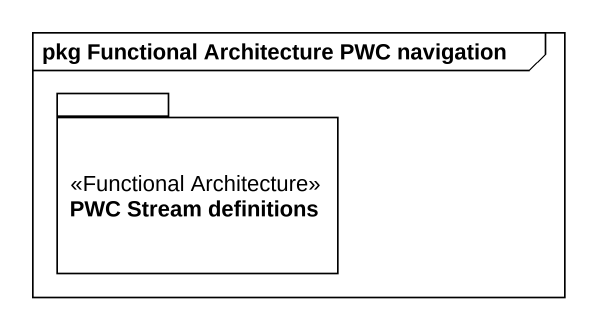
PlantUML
@startuml
mainframe pkg Functional Architecture PWC navigation
package "PWC Stream definitions" as PWC_Stream_definitions <<Functional Architecture>> {
}
@enduml
